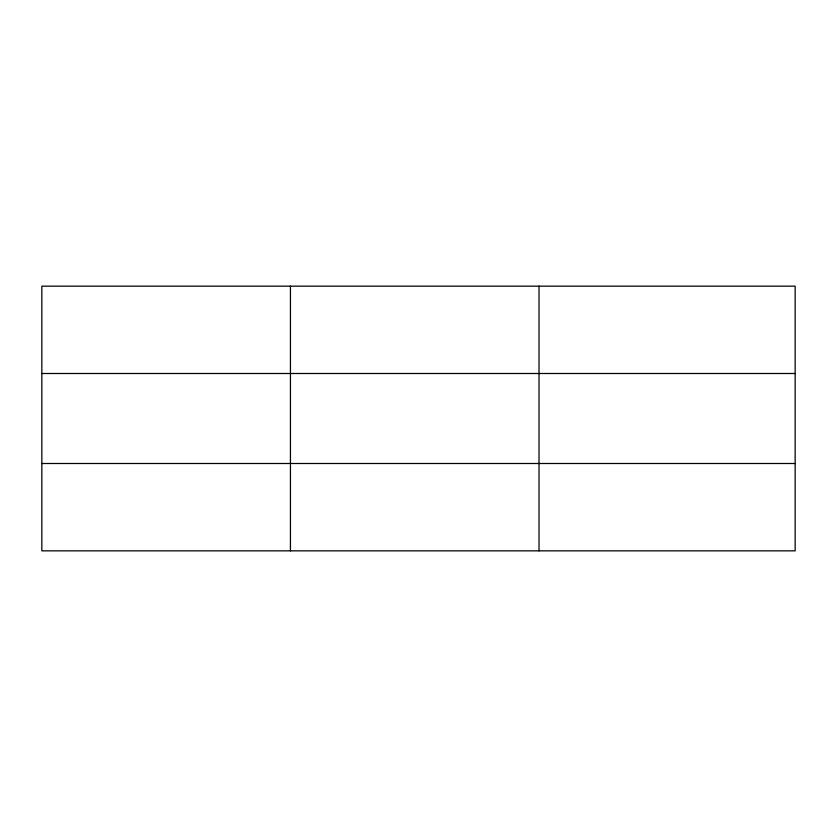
<?xml version="1.0" encoding="UTF-8"?>
<svg xmlns="http://www.w3.org/2000/svg" width="837" height="837" viewBox="0 0 837 837"><rect width="100%" height="100%" fill="white"/><g stroke="black" fill="none" stroke-linecap="round" stroke-linejoin="round"><path stroke-width="1.26" d="M290.439 286.16L290.439 550.84M539.028 286.16L539.028 550.84M795.15 463.499L795.15 550.84L41.85 550.84L41.85 286.16L795.15 286.16L795.15 463.499L41.85 463.499M41.85 373.501L795.15 373.501"/></g></svg>
